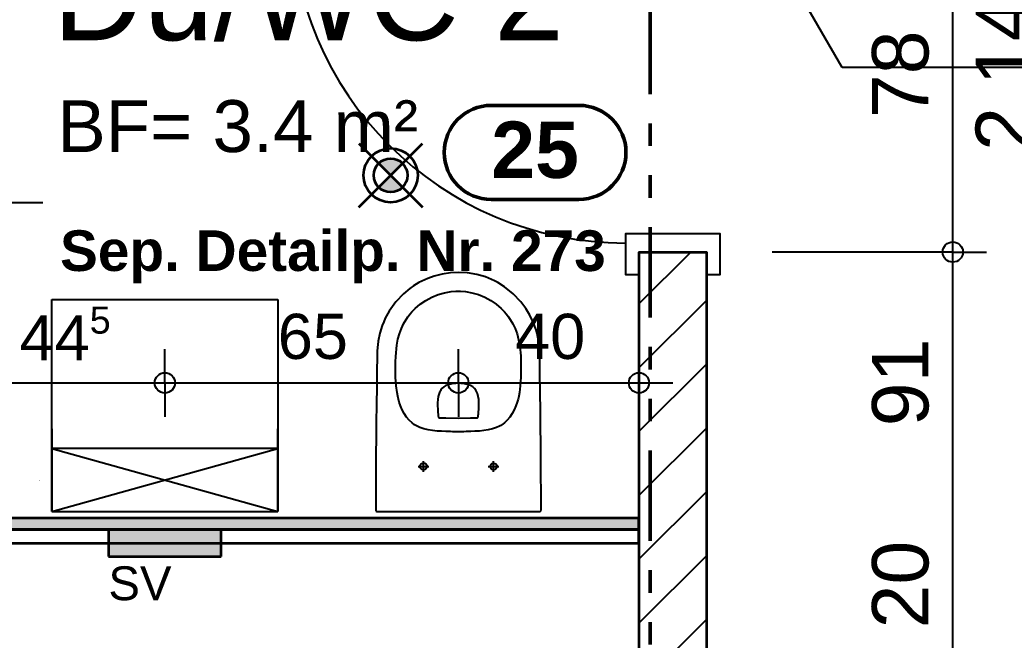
# Model space of a CAD drawing. Header units: centimetres. Extents: x 0.3 to 84.3, y 0.3 to 59.7.
# Drawn here: x 49.078 to 53.482, y 24.714 to 27.463 of the extents above; entities that cross this region are included whole.
import ezdxf

# ---------------------------------------------------------------- set-up
doc = ezdxf.new("R2010")
doc.units = ezdxf.units.CM
for name, pattern in [('AUSGEZOGEN', [0]), ('LINIE_23', [0.79, 0.4, -0.13, 0, -0.13, 0, -0.13]), ('PHANTOM', [63.5, 31.75, -6.35, 6.35, -6.35, 6.35, -6.35]), ('RAND', [44.45, 12.7, -6.35, 12.7, -6.35, 0, -6.35]), ('VERDECKT', [9.525, 6.35, -3.175])]:
    doc.linetypes.add(name, pattern=pattern)
for name, color, linetype, lineweight in [('Bauachsen grob', 7, 'RAND', 25), ('Leichtbauwaende', 7, 'AUSGEZOGEN', 35), ('Raumbezeichnung', 7, 'AUSGEZOGEN', 35), ('Text Werkplan Ausfuehrung', 7, 'AUSGEZOGEN', 50), ('Tuerzarge', 7, 'AUSGEZOGEN', 25), ('Wand Mauerwerk tragend', 7, 'AUSGEZOGEN', 35), ('Werkplan- Ausfuehrungsmasse', 7, 'AUSGEZOGEN', 25)]:
    doc.layers.add(name, color=color, linetype=linetype, lineweight=lineweight)
for name, color, linetype, lineweight, true_color in [('Elektro Apparate', 7, 'AUSGEZOGEN', 35, 0x656565), ('Fachplaner Sanitaer', 7, 'AUSGEZOGEN', 35, 0x656565), ('Sanitaer Apparate', 7, 'AUSGEZOGEN', 35, 0x656565), ('Sanitaer Text', 7, 'AUSGEZOGEN', 35, 0x656565), ('Sanitaer Vermassung', 7, 'AUSGEZOGEN', 35, 0x656565)]:
    doc.layers.add(name, color=color, linetype=linetype, lineweight=lineweight, true_color=true_color)
doc.styles.add('ARIAL', font='ARIAL.TTF')

msp = doc.modelspace()

# ---------------------------------------------------------------- hatches: boundary and pattern name
at = {"layer": 'Elektro Apparate', "linetype": 'AUSGEZOGEN', "lineweight": 35}
h = msp.add_hatch(color=40, dxfattribs=at)
h.paths.add_polyline_path([(50.773, 26.721), (50.72, 26.774), (50.667, 26.721), (50.6732, 26.7154), (50.7033, 26.7009), (50.7367, 26.7009), (50.7668, 26.7154)])
h.paths.add_polyline_path([(50.667, 26.827), (50.72, 26.774), (50.773, 26.827), (50.7668, 26.8326), (50.7367, 26.8471), (50.7033, 26.8471), (50.6732, 26.8326)])
at = {"layer": 'Fachplaner Sanitaer', "linetype": 'AUSGEZOGEN', "lineweight": 35, "true_color": 0xedf5de}
msp.add_hatch(color=7, dxfattribs=at).paths.add_polyline_path([(49.47, 25.204), (49.47, 25.084), (49.97, 25.084), (49.97, 25.204)])
at = {"layer": 'Leichtbauwaende', "linetype": 'AUSGEZOGEN', "lineweight": 25, "true_color": 0xababab}
msp.add_hatch(color=253, dxfattribs=at).paths.add_polyline_path([(47.41, 25.204), (51.82, 25.204), (51.82, 25.254), (47.41, 25.254)])

# ---------------------------------------------------------------- linework, layer by layer
at = {"layer": 'Bauachsen grob', "color": 32, "linetype": 'LINIE_23', "lineweight": 50, "true_color": 0xc36e14}
msp.add_line((51.87, 1.394), (51.87, 57.974), dxfattribs=at)
at = {"layer": 'Elektro Apparate', "color": 40, "linetype": 'AUSGEZOGEN', "lineweight": 35}
for p, q in [((50.5786, 26.9154), (50.8614, 26.6326)), ((50.5786, 26.6326), (50.8614, 26.9154))]:
    msp.add_line(p, q, dxfattribs=at)
for radius in [0.12, 0.075]:
    msp.add_circle((50.72, 26.774), radius, dxfattribs=at)
at = {"layer": 'Fachplaner Sanitaer', "color": 55, "linetype": 'VERDECKT', "lineweight": 35, "true_color": 0x91b44b}
for p, q in [((49.47, 25.204), (49.47, 25.084)), ((49.97, 25.204), (49.47, 25.204)), ((49.97, 25.084), (49.97, 25.204)), ((49.47, 25.084), (49.97, 25.084))]:
    msp.add_line(p, q, dxfattribs=at)
at = {"layer": 'Leichtbauwaende', "color": 7, "linetype": 'AUSGEZOGEN', "lineweight": 35}
for p, q in [((51.82, 25.254), (47.41, 25.254)), ((51.82, 25.204), (51.82, 25.254)), ((51.82, 25.204), (47.41, 25.204)), ((47.41, 25.204), (51.82, 25.204)), ((51.82, 25.144), (51.82, 25.204)), ((47.41, 25.144), (51.82, 25.144))]:
    msp.add_line(p, q, dxfattribs=at)
at = {"layer": 'Sanitaer Apparate', "color": 7, "linetype": 'AUSGEZOGEN', "lineweight": 25}
for p, q in [((50.9481, 26.3363), (50.9131, 26.3275)), ((50.9855, 26.3418), (50.9481, 26.3363)), ((51.0201, 26.344), (50.9855, 26.3418)), ((51.0604, 26.3412), (51.0201, 26.344)), ((51.1017, 26.3342), (51.0604, 26.3412)), ((50.8451, 26.2984), (50.821, 26.2837)), ((50.8842, 26.3172), (50.8451, 26.2984)), ((50.9131, 26.3275), (50.8842, 26.3172)), ((51.1395, 26.3235), (51.1017, 26.3342)), ((51.1666, 26.3128), (51.1395, 26.3235)), ((51.1795, 26.3069), (51.1666, 26.3128)), ((51.1942, 26.2991), (51.1795, 26.3069)), ((51.225, 26.2798), (51.1942, 26.2991)), ((50.777, 26.2489), (50.7431, 26.2128)), ((50.8051, 26.2724), (50.777, 26.2489)), ((50.821, 26.2837), (50.8051, 26.2724)), ((50.9303, 26.2453), (50.9593, 26.2536)), ((50.9593, 26.2536), (50.9879, 26.2585)), ((50.9879, 26.2585), (51.0094, 26.2603)), ((51.0094, 26.2603), (51.0195, 26.2605)), ((51.0195, 26.2605), (51.0297, 26.2603)), ((51.0297, 26.2603), (51.0512, 26.2585)), ((51.0512, 26.2585), (51.0798, 26.2536)), ((51.0798, 26.2536), (51.1088, 26.2453)), ((51.2634, 26.2488), (51.225, 26.2798)), ((51.2973, 26.213), (51.2634, 26.2488)), ((50.7431, 26.2128), (50.7141, 26.1726)), ((50.829, 26.1838), (50.8511, 26.2026)), ((50.8511, 26.2026), (50.876, 26.2197)), ((50.876, 26.2197), (50.9025, 26.2339)), ((50.9025, 26.2339), (50.9303, 26.2453)), ((51.1088, 26.2453), (51.1366, 26.234)), ((51.1366, 26.234), (51.1632, 26.2197)), ((51.1632, 26.2197), (51.188, 26.2026)), ((51.188, 26.2026), (51.2101, 26.1838)), ((51.319, 26.1839), (51.2973, 26.213)), ((50.7141, 26.1726), (50.6964, 26.1405)), ((50.7966, 26.1468), (50.8067, 26.16)), ((50.8067, 26.16), (50.814, 26.1684)), ((50.814, 26.1684), (50.829, 26.1838)), ((51.2101, 26.1838), (51.2251, 26.1684)), ((51.2251, 26.1684), (51.2324, 26.16)), ((51.2324, 26.16), (51.2425, 26.1468)), ((51.3282, 26.1694), (51.319, 26.1839)), ((51.3367, 26.1541), (51.3282, 26.1694)), ((50.6892, 26.1247), (50.6828, 26.108)), ((50.6964, 26.1405), (50.6892, 26.1247)), ((50.7675, 26.0945), (50.7775, 26.1159)), ((50.7775, 26.1159), (50.7966, 26.1468)), ((51.2425, 26.1468), (51.2616, 26.116)), ((51.2616, 26.116), (51.2717, 26.0945)), ((51.3519, 26.1225), (51.3367, 26.1541)), ((51.364, 26.0895), (51.3519, 26.1225)), ((50.6721, 26.0739), (50.6649, 26.0388)), ((50.6828, 26.108), (50.6721, 26.0739)), ((50.7522, 26.0473), (50.759, 26.0716)), ((50.759, 26.0716), (50.7675, 26.0945)), ((51.2717, 26.0945), (51.2802, 26.0716)), ((51.2802, 26.0716), (51.2915, 26.0247)), ((51.3688, 26.0725), (51.364, 26.0895)), ((51.3723, 26.0571), (51.3688, 26.0725)), ((50.6649, 26.0388), (50.6627, 26.0221)), ((50.7474, 26.0215), (50.7522, 26.0473)), ((51.376, 26.0348), (51.3723, 26.0571)), ((51.3778, 26.0201), (51.376, 26.0348)), ((50.6607, 25.9934), (50.6602, 25.9749)), ((50.6618, 26.0118), (50.6607, 25.9934)), ((50.6627, 26.0221), (50.6618, 26.0118)), ((50.7428, 25.9713), (50.7474, 26.0215)), ((51.2915, 26.0247), (51.2955, 25.9887)), ((51.2955, 25.9887), (51.2962, 25.9726)), ((51.3787, 26.0097), (51.3778, 26.0201)), ((51.3797, 25.991), (51.3787, 26.0097)), ((51.3801, 25.9724), (51.3797, 25.991)), ((50.6598, 25.9494), (50.6594, 25.9262)), ((50.6601, 25.9645), (50.6598, 25.9494)), ((50.6602, 25.9749), (50.6601, 25.9645)), ((50.7419, 25.9175), (50.7423, 25.9478)), ((50.7423, 25.9478), (50.7428, 25.9713)), ((51.2962, 25.9726), (51.2964, 25.9637)), ((51.2964, 25.9637), (51.2968, 25.9464)), ((51.2968, 25.9464), (51.2972, 25.9175)), ((51.3804, 25.9548), (51.3801, 25.9724)), ((51.3813, 25.8975), (51.3804, 25.9548)), ((50.6591, 25.903), (50.6582, 25.8446)), ((50.6594, 25.9262), (50.6591, 25.903)), ((50.7422, 25.8789), (50.7419, 25.9175)), ((51.2972, 25.9175), (51.2969, 25.8789)), ((51.3826, 25.8038), (51.3813, 25.8975)), ((50.7447, 25.8405), (50.7422, 25.8789)), ((50.9972, 25.8509), (50.986, 25.8491)), ((51.0087, 25.8519), (50.9972, 25.8509)), ((51.0195, 25.8522), (51.0087, 25.8519)), ((51.0304, 25.8519), (51.0195, 25.8522)), ((51.0419, 25.8509), (51.0304, 25.8519)), ((51.0531, 25.8491), (51.0419, 25.8509)), ((51.2969, 25.8789), (51.2944, 25.8405)), ((50.6582, 25.8446), (50.657, 25.7512)), ((50.7484, 25.812), (50.7447, 25.8405)), ((50.7516, 25.7949), (50.7484, 25.812)), ((50.9345, 25.8068), (50.9309, 25.7941)), ((50.9382, 25.8156), (50.9345, 25.8068)), ((50.9403, 25.8196), (50.9382, 25.8156)), ((50.9425, 25.8229), (50.9403, 25.8196)), ((50.9475, 25.8292), (50.9425, 25.8229)), ((50.9555, 25.8362), (50.9475, 25.8292)), ((50.9649, 25.8419), (50.9555, 25.8362)), ((50.9751, 25.8461), (50.9649, 25.8419)), ((50.986, 25.8491), (50.9751, 25.8461)), ((51.064, 25.8461), (51.0531, 25.8491)), ((51.0742, 25.8419), (51.064, 25.8461)), ((51.0836, 25.8362), (51.0742, 25.8419)), ((51.0915, 25.8292), (51.0836, 25.8362)), ((51.0969, 25.8224), (51.0915, 25.8292)), ((51.1006, 25.8161), (51.0969, 25.8224)), ((51.1046, 25.8068), (51.1006, 25.8161)), ((51.1082, 25.7942), (51.1046, 25.8068)), ((51.2907, 25.812), (51.2875, 25.7949)), ((51.2944, 25.8405), (51.2907, 25.812)), ((50.7533, 25.7876), (50.7516, 25.7949)), ((50.7548, 25.7814), (50.7533, 25.7876)), ((50.7585, 25.7687), (50.7548, 25.7814)), ((50.7643, 25.7518), (50.7585, 25.7687)), ((50.9288, 25.7803), (50.9279, 25.7661)), ((50.9279, 25.7661), (50.9281, 25.7517)), ((50.9309, 25.7941), (50.9288, 25.7803)), ((51.1103, 25.7803), (51.1082, 25.7942)), ((51.1112, 25.7661), (51.1103, 25.7803)), ((51.111, 25.7517), (51.1112, 25.7661)), ((51.2806, 25.7687), (51.2748, 25.7518)), ((51.2843, 25.7814), (51.2806, 25.7687)), ((51.2858, 25.7876), (51.2843, 25.7814)), ((51.2875, 25.7949), (51.2858, 25.7876)), ((51.3835, 25.7383), (51.3826, 25.8038)), ((50.657, 25.7512), (50.6562, 25.6859)), ((50.7716, 25.7346), (50.7643, 25.7518)), ((50.7803, 25.7181), (50.7716, 25.7346)), ((50.7905, 25.7027), (50.7803, 25.7181)), ((50.9281, 25.7517), (50.9288, 25.7375)), ((50.9288, 25.7375), (50.9298, 25.7241)), ((50.9298, 25.7241), (50.9305, 25.7147)), ((51.1086, 25.7147), (51.1093, 25.7241)), ((51.1093, 25.7241), (51.1103, 25.7375)), ((51.1103, 25.7375), (51.111, 25.7517)), ((51.2588, 25.7181), (51.2486, 25.7027)), ((51.2675, 25.7346), (51.2588, 25.7181)), ((51.2748, 25.7518), (51.2675, 25.7346)), ((51.3842, 25.6729), (51.3835, 25.7383)), ((50.6562, 25.6859), (50.6555, 25.6206)), ((50.8024, 25.6886), (50.7905, 25.7027)), ((50.8154, 25.6766), (50.8024, 25.6886)), ((50.8262, 25.6688), (50.8154, 25.6766)), ((50.9305, 25.7147), (50.9308, 25.7104)), ((50.9308, 25.7104), (50.931, 25.7073)), ((50.931, 25.7073), (50.9312, 25.7046)), ((50.9312, 25.7046), (50.9315, 25.7031)), ((50.9312, 25.7043), (50.9319, 25.7019)), ((50.9315, 25.7031), (50.9319, 25.702)), ((50.9319, 25.702), (50.9323, 25.7012)), ((50.9323, 25.7012), (50.9331, 25.7003)), ((50.9331, 25.7003), (50.9338, 25.6997)), ((50.9338, 25.6997), (50.9347, 25.6993)), ((50.9347, 25.6993), (50.9361, 25.6988)), ((50.9361, 25.6988), (50.937, 25.6987)), ((50.937, 25.6987), (50.9371, 25.6987)), ((50.9371, 25.6987), (50.9406, 25.6987)), ((50.9406, 25.6987), (50.9646, 25.6986)), ((50.9646, 25.6986), (51.0195, 25.6984)), ((51.0195, 25.6984), (51.0745, 25.6986)), ((51.0745, 25.6986), (51.0987, 25.6987)), ((51.0987, 25.6987), (51.103, 25.6988)), ((51.103, 25.6988), (51.1044, 25.6993)), ((51.1044, 25.6993), (51.1053, 25.6997)), ((51.1053, 25.6997), (51.106, 25.7003)), ((51.106, 25.7003), (51.1068, 25.7012)), ((51.1068, 25.7012), (51.1072, 25.702)), ((51.1072, 25.7019), (51.1079, 25.7043)), ((51.1072, 25.702), (51.1076, 25.7031)), ((51.1076, 25.7031), (51.1079, 25.7046)), ((51.1079, 25.7043), (51.1078, 25.7045)), ((51.1079, 25.7046), (51.1081, 25.7073)), ((51.1081, 25.7073), (51.1083, 25.7104)), ((51.1083, 25.7104), (51.1086, 25.7147)), ((51.2237, 25.6766), (51.2129, 25.6688)), ((51.2367, 25.6886), (51.2237, 25.6766)), ((51.2486, 25.7027), (51.2367, 25.6886)), ((50.8316, 25.6655), (50.8262, 25.6688)), ((50.8373, 25.6624), (50.8316, 25.6655)), ((50.8497, 25.6567), (50.8373, 25.6624)), ((50.8673, 25.6507), (50.8497, 25.6567)), ((50.8864, 25.6461), (50.8673, 25.6507)), ((50.906, 25.6429), (50.8864, 25.6461)), ((50.9258, 25.6408), (50.906, 25.6429)), ((50.9456, 25.6395), (50.9258, 25.6408)), ((50.9644, 25.6387), (50.9456, 25.6395)), ((50.9781, 25.6382), (50.9644, 25.6387)), ((50.985, 25.638), (50.9781, 25.6382)), ((50.9946, 25.6377), (50.985, 25.638)), ((51.0093, 25.6374), (50.9946, 25.6377)), ((51.0195, 25.6374), (51.0093, 25.6374)), ((51.0298, 25.6374), (51.0195, 25.6374)), ((51.0445, 25.6377), (51.0298, 25.6374)), ((51.0541, 25.638), (51.0445, 25.6377)), ((51.061, 25.6382), (51.0541, 25.638)), ((51.0747, 25.6387), (51.061, 25.6382)), ((51.0934, 25.6395), (51.0747, 25.6387)), ((51.1133, 25.6408), (51.0934, 25.6395)), ((51.1331, 25.6429), (51.1133, 25.6408)), ((51.1527, 25.6461), (51.1331, 25.6429)), ((51.1718, 25.6507), (51.1527, 25.6461)), ((51.1894, 25.6567), (51.1718, 25.6507)), ((51.2018, 25.6624), (51.1894, 25.6567)), ((51.2075, 25.6655), (51.2018, 25.6624)), ((51.2129, 25.6688), (51.2075, 25.6655)), ((51.3851, 25.5702), (51.3842, 25.6729)), ((50.6555, 25.6206), (50.6548, 25.5274)), ((51.3858, 25.4581), (51.3851, 25.5702)), ((50.6548, 25.5274), (50.6545, 25.4643)), ((50.8585, 25.4972), (50.8625, 25.4986)), ((50.8625, 25.4986), (50.8649, 25.4989)), ((50.8649, 25.4989), (50.8672, 25.4988)), ((50.8653, 25.4599), (50.8653, 25.5079)), ((50.8672, 25.4988), (50.871, 25.4977)), ((51.1688, 25.497), (51.1728, 25.4984)), ((51.1728, 25.4984), (51.1752, 25.4987)), ((51.1752, 25.4987), (51.1774, 25.4985)), ((51.1755, 25.4599), (51.1755, 25.5079)), ((51.1774, 25.4985), (51.1813, 25.4975)), ((50.6545, 25.4643), (50.6543, 25.4119)), ((50.8413, 25.4839), (50.8893, 25.4839)), ((50.8503, 25.4839), (50.8514, 25.4893)), ((50.8515, 25.4782), (50.8503, 25.4839)), ((50.8514, 25.4893), (50.8544, 25.494)), ((50.8548, 25.4734), (50.8515, 25.4782)), ((50.8544, 25.494), (50.8585, 25.4972)), ((50.8593, 25.4702), (50.8548, 25.4734)), ((50.8633, 25.4691), (50.8593, 25.4702)), ((50.8657, 25.4689), (50.8633, 25.4691)), ((50.8681, 25.4692), (50.8657, 25.4689)), ((50.8721, 25.4706), (50.8681, 25.4692)), ((50.871, 25.4977), (50.8754, 25.4949)), ((50.8763, 25.4738), (50.8721, 25.4706)), ((50.8754, 25.4949), (50.8786, 25.4907)), ((50.8791, 25.4782), (50.8763, 25.4738)), ((50.8786, 25.4907), (50.88, 25.4867)), ((50.8802, 25.482), (50.8791, 25.4782)), ((50.88, 25.4867), (50.8803, 25.4843)), ((50.8803, 25.4843), (50.8802, 25.482)), ((51.1515, 25.4839), (51.1995, 25.4839)), ((51.1605, 25.4837), (51.1617, 25.4891)), ((51.1618, 25.478), (51.1605, 25.4837)), ((51.1617, 25.4891), (51.1646, 25.4938)), ((51.165, 25.4731), (51.1618, 25.478)), ((51.1646, 25.4938), (51.1688, 25.497)), ((51.1695, 25.47), (51.165, 25.4731)), ((51.1736, 25.4688), (51.1695, 25.47)), ((51.1759, 25.4687), (51.1736, 25.4688)), ((51.1783, 25.469), (51.1759, 25.4687)), ((51.1823, 25.4704), (51.1783, 25.469)), ((51.1813, 25.4975), (51.1857, 25.4947)), ((51.1865, 25.4736), (51.1823, 25.4704)), ((51.1857, 25.4947), (51.1888, 25.4905)), ((51.1893, 25.4779), (51.1865, 25.4736)), ((51.1888, 25.4905), (51.1902, 25.4865)), ((51.1904, 25.4818), (51.1893, 25.4779)), ((51.1902, 25.4865), (51.1905, 25.4841)), ((51.1905, 25.4841), (51.1904, 25.4818)), ((51.3861, 25.3554), (51.3858, 25.4581)), ((49.1654, 25.4219), (49.1654, 25.4219)), ((49.1654, 25.4219), (49.1654, 25.4219)), ((49.1655, 25.4219), (49.1655, 25.4219)), ((49.1655, 25.4219), (49.1655, 25.4219)), ((49.1655, 25.4219), (49.1655, 25.4219)), ((49.1655, 25.4219), (49.1655, 25.4219)), ((49.1655, 25.4219), (49.1655, 25.4219)), ((49.1655, 25.4219), (49.1655, 25.4219)), ((49.1655, 25.4219), (49.1655, 25.4219)), ((49.1655, 25.4219), (49.1655, 25.4219)), ((49.1655, 25.4219), (49.1655, 25.4219)), ((49.1655, 25.4219), (49.1655, 25.4219)), ((49.1655, 25.4219), (49.1655, 25.4219)), ((49.1655, 25.4219), (49.1655, 25.4219)), ((49.1655, 25.4219), (49.1655, 25.4219)), ((49.1655, 25.4219), (49.1655, 25.4219)), ((49.1655, 25.4219), (49.1655, 25.4219)), ((49.1655, 25.4219), (49.1655, 25.4219)), ((49.1656, 25.4219), (49.1656, 25.4219)), ((49.1656, 25.4219), (49.1656, 25.4219)), ((49.1656, 25.4219), (49.1656, 25.4219)), ((49.1656, 25.4219), (49.1656, 25.4219)), ((49.1656, 25.4219), (49.1656, 25.4219)), ((49.1656, 25.4219), (49.1656, 25.4219)), ((49.1656, 25.4219), (49.1656, 25.4219)), ((49.1656, 25.4219), (49.1656, 25.4219)), ((49.1656, 25.4219), (49.1656, 25.4219)), ((49.1656, 25.4219), (49.1656, 25.4219)), ((49.1656, 25.4219), (49.1656, 25.4219)), ((49.1656, 25.4219), (49.1656, 25.4219)), ((49.1656, 25.4219), (49.1656, 25.4219)), ((49.1656, 25.4219), (49.1656, 25.4219)), ((49.1656, 25.4219), (49.1656, 25.4219)), ((49.1656, 25.4219), (49.1656, 25.4219)), ((49.1656, 25.4219), (49.1656, 25.4219)), ((49.1657, 25.4219), (49.1657, 25.4219)), ((49.1657, 25.4219), (49.1657, 25.4219)), ((49.1657, 25.4219), (49.1657, 25.4219)), ((49.1657, 25.4219), (49.1657, 25.4219)), ((49.1657, 25.4219), (49.1657, 25.4219)), ((49.1657, 25.4219), (49.1657, 25.4219)), ((49.1657, 25.4219), (49.1657, 25.4219)), ((49.1657, 25.4219), (49.1657, 25.4219)), ((49.1657, 25.4219), (49.1657, 25.4219)), ((49.1657, 25.4219), (49.1657, 25.4219)), ((49.1657, 25.4219), (49.1657, 25.4219)), ((49.1657, 25.4219), (49.1657, 25.4219)), ((49.1657, 25.4219), (49.1657, 25.4219)), ((49.1657, 25.4219), (49.1657, 25.4219)), ((49.1657, 25.4219), (49.1657, 25.4219)), ((49.1657, 25.4219), (49.1657, 25.4219)), ((49.1657, 25.4219), (49.1657, 25.4219)), ((49.1658, 25.4219), (49.1658, 25.4219)), ((49.1658, 25.4219), (49.1658, 25.4219)), ((49.1658, 25.4219), (49.1658, 25.4219)), ((49.1658, 25.4219), (49.1658, 25.4219)), ((49.1658, 25.4219), (49.1658, 25.4219)), ((49.1658, 25.4219), (49.1658, 25.4219)), ((49.1658, 25.4219), (49.1658, 25.4219)), ((49.1658, 25.4219), (49.1658, 25.4219)), ((49.1658, 25.4219), (49.1658, 25.4219)), ((49.1658, 25.4219), (49.1658, 25.4219)), ((49.1658, 25.4219), (49.1658, 25.4219)), ((49.1658, 25.4219), (49.1658, 25.4219)), ((49.1658, 25.4219), (49.1658, 25.4219)), ((49.1658, 25.4219), (49.1658, 25.4219)), ((49.1658, 25.4219), (49.1658, 25.4219)), ((49.1658, 25.4219), (49.1658, 25.4219)), ((49.1658, 25.4219), (49.1658, 25.4219)), ((49.1659, 25.4219), (49.1659, 25.4219)), ((49.1659, 25.4219), (49.1659, 25.4219)), ((49.1659, 25.4219), (49.1659, 25.4219)), ((49.1659, 25.4219), (49.1659, 25.4219)), ((49.1659, 25.4219), (49.1659, 25.4219)), ((49.1659, 25.4218), (49.1659, 25.4218)), ((49.1659, 25.4218), (49.1659, 25.4218)), ((49.1659, 25.4218), (49.1659, 25.4218)), ((49.1659, 25.4218), (49.1659, 25.4218)), ((49.1659, 25.4218), (49.1659, 25.4218)), ((49.1659, 25.4218), (49.1659, 25.4218)), ((49.1659, 25.4218), (49.1659, 25.4218)), ((49.1659, 25.4218), (49.1659, 25.4218)), ((49.1659, 25.4218), (49.1659, 25.4218)), ((49.1659, 25.4218), (49.1659, 25.4218)), ((49.1659, 25.4218), (49.1659, 25.4218)), ((49.1659, 25.4218), (49.1659, 25.4218)), ((49.1659, 25.4218), (49.1659, 25.4218)), ((49.166, 25.4218), (49.166, 25.4218)), ((49.166, 25.4218), (49.166, 25.4218)), ((49.166, 25.4218), (49.166, 25.4218)), ((49.166, 25.4218), (49.166, 25.4218)), ((49.166, 25.4218), (49.166, 25.4218)), ((49.166, 25.4218), (49.166, 25.4218)), ((49.166, 25.4218), (49.166, 25.4218)), ((49.166, 25.4218), (49.166, 25.4218)), ((49.166, 25.4218), (49.166, 25.4218)), ((49.166, 25.4218), (49.166, 25.4218)), ((49.166, 25.4218), (49.166, 25.4218)), ((49.166, 25.4218), (49.166, 25.4218)), ((49.166, 25.4218), (49.166, 25.4218)), ((49.166, 25.4218), (49.166, 25.4218)), ((49.166, 25.4218), (49.166, 25.4218)), ((49.166, 25.4218), (49.166, 25.4218)), ((49.166, 25.4218), (49.166, 25.4218)), ((49.166, 25.4218), (49.166, 25.4218)), ((49.1661, 25.4218), (49.1661, 25.4218)), ((49.1661, 25.4218), (49.1661, 25.4218)), ((49.1661, 25.4218), (49.1661, 25.4218)), ((49.1661, 25.4218), (49.1661, 25.4218)), ((49.1661, 25.4218), (49.1661, 25.4218)), ((49.1661, 25.4218), (49.1661, 25.4218)), ((49.1661, 25.4218), (49.1661, 25.4218)), ((49.1661, 25.4218), (49.1661, 25.4218)), ((49.1661, 25.4218), (49.1661, 25.4218)), ((49.1661, 25.4218), (49.1661, 25.4218)), ((49.1661, 25.4218), (49.1661, 25.4218)), ((49.1661, 25.4218), (49.1661, 25.4218)), ((49.1661, 25.4218), (49.1661, 25.4218)), ((49.1661, 25.4217), (49.1661, 25.4217)), ((49.1661, 25.4217), (49.1661, 25.4217)), ((49.1661, 25.4217), (49.1661, 25.4217)), ((49.1661, 25.4217), (49.1661, 25.4217)), ((49.1661, 25.4217), (49.1661, 25.4217)), ((49.1661, 25.4217), (49.1661, 25.4217)), ((49.1662, 25.4217), (49.1662, 25.4217)), ((49.1662, 25.4217), (49.1662, 25.4217)), ((49.1662, 25.4217), (49.1662, 25.4217)), ((49.1662, 25.4217), (49.1662, 25.4217)), ((49.1662, 25.4217), (49.1662, 25.4217)), ((49.1662, 25.4217), (49.1662, 25.4217)), ((49.1662, 25.4217), (49.1662, 25.4217)), ((49.1662, 25.4217), (49.1662, 25.4217)), ((49.1662, 25.4217), (49.1662, 25.4217)), ((49.1662, 25.4217), (49.1662, 25.4217)), ((49.1662, 25.4217), (49.1662, 25.4217)), ((49.1662, 25.4217), (49.1662, 25.4217)), ((49.1662, 25.4217), (49.1662, 25.4217)), ((49.1662, 25.4217), (49.1662, 25.4217)), ((49.1662, 25.4217), (49.1662, 25.4217)), ((49.1662, 25.4217), (49.1662, 25.4217)), ((49.1662, 25.4217), (49.1662, 25.4217)), ((49.1662, 25.4217), (49.1662, 25.4217)), ((49.1662, 25.4217), (49.1662, 25.4217)), ((49.1662, 25.4217), (49.1662, 25.4217)), ((49.1663, 25.4217), (49.1663, 25.4217)), ((49.1663, 25.4217), (49.1663, 25.4217)), ((49.1663, 25.4217), (49.1663, 25.4217)), ((49.1663, 25.4217), (49.1663, 25.4217)), ((49.1663, 25.4217), (49.1663, 25.4217)), ((49.1663, 25.4217), (49.1663, 25.4217)), ((49.1663, 25.4217), (49.1663, 25.4217)), ((49.1663, 25.4216), (49.1663, 25.4216)), ((49.1663, 25.4216), (49.1663, 25.4216)), ((49.1663, 25.4216), (49.1663, 25.4216)), ((49.1663, 25.4216), (49.1663, 25.4216)), ((49.1663, 25.4216), (49.1663, 25.4216)), ((49.1663, 25.4216), (49.1663, 25.4216)), ((49.1663, 25.4216), (49.1663, 25.4216)), ((49.1663, 25.4216), (49.1663, 25.4216)), ((49.1663, 25.4216), (49.1663, 25.4216)), ((49.1663, 25.4216), (49.1663, 25.4216)), ((49.1663, 25.4216), (49.1663, 25.4216)), ((49.1663, 25.4216), (49.1663, 25.4216)), ((49.1663, 25.4216), (49.1663, 25.4216)), ((49.1663, 25.4216), (49.1663, 25.4216)), ((49.1664, 25.4216), (49.1664, 25.4216)), ((49.1664, 25.4216), (49.1664, 25.4216)), ((49.1664, 25.4216), (49.1664, 25.4216)), ((49.1664, 25.4216), (49.1664, 25.4216)), ((49.1664, 25.4216), (49.1664, 25.4216)), ((49.1664, 25.4216), (49.1664, 25.4216)), ((49.1664, 25.4216), (49.1664, 25.4216)), ((49.1664, 25.4216), (49.1664, 25.4216)), ((49.1664, 25.4216), (49.1664, 25.4216)), ((49.1664, 25.4216), (49.1664, 25.4216)), ((49.1664, 25.4216), (49.1664, 25.4216)), ((49.1664, 25.4216), (49.1664, 25.4216)), ((49.1664, 25.4216), (49.1664, 25.4216)), ((49.1664, 25.4215), (49.1664, 25.4215)), ((49.1664, 25.4215), (49.1664, 25.4215)), ((49.1664, 25.4215), (49.1664, 25.4215)), ((49.1664, 25.4215), (49.1664, 25.4215)), ((49.1664, 25.4215), (49.1664, 25.4215)), ((49.1664, 25.4215), (49.1664, 25.4215)), ((49.1664, 25.4215), (49.1664, 25.4215)), ((49.1664, 25.4215), (49.1664, 25.4215)), ((49.1664, 25.4215), (49.1664, 25.4215)), ((49.1665, 25.4215), (49.1665, 25.4215)), ((49.1665, 25.4215), (49.1665, 25.4215)), ((49.1665, 25.4215), (49.1665, 25.4215)), ((49.1665, 25.4215), (49.1665, 25.4215)), ((49.1665, 25.4215), (49.1665, 25.4215)), ((49.1665, 25.4215), (49.1665, 25.4215)), ((49.1665, 25.4215), (49.1665, 25.4215)), ((49.1665, 25.4215), (49.1665, 25.4215)), ((49.1665, 25.4215), (49.1665, 25.4215)), ((49.1665, 25.4215), (49.1665, 25.4215)), ((49.1665, 25.4215), (49.1665, 25.4215)), ((49.1665, 25.4215), (49.1665, 25.4215)), ((49.1665, 25.4215), (49.1665, 25.4215)), ((49.1665, 25.4215), (49.1665, 25.4215)), ((49.1665, 25.4215), (49.1665, 25.4215)), ((49.1665, 25.4215), (49.1665, 25.4215)), ((49.1665, 25.4214), (49.1665, 25.4214)), ((49.1665, 25.4214), (49.1665, 25.4214)), ((49.1665, 25.4214), (49.1665, 25.4214)), ((49.1665, 25.4214), (49.1665, 25.4214)), ((49.1665, 25.4214), (49.1665, 25.4214)), ((49.1665, 25.4214), (49.1665, 25.4214)), ((49.1665, 25.4214), (49.1665, 25.4214)), ((49.1665, 25.4214), (49.1665, 25.4214)), ((49.1666, 25.4214), (49.1666, 25.4214)), ((49.1666, 25.4214), (49.1666, 25.4214)), ((49.1666, 25.4214), (49.1666, 25.4214)), ((49.1666, 25.4214), (49.1666, 25.4214)), ((49.1666, 25.4214), (49.1666, 25.4214)), ((49.1666, 25.4214), (49.1666, 25.4214)), ((49.1666, 25.4214), (49.1666, 25.4214)), ((49.1666, 25.4214), (49.1666, 25.4214)), ((49.1666, 25.4214), (49.1666, 25.4214)), ((49.1666, 25.4214), (49.1666, 25.4214)), ((49.1666, 25.4214), (49.1666, 25.4214)), ((49.1666, 25.4214), (49.1666, 25.4214)), ((49.1666, 25.4214), (49.1666, 25.4214)), ((49.1666, 25.4214), (49.1666, 25.4214)), ((49.1666, 25.4213), (49.1666, 25.4213)), ((49.1666, 25.4213), (49.1666, 25.4213)), ((49.1666, 25.4213), (49.1666, 25.4213)), ((49.1666, 25.4213), (49.1666, 25.4213)), ((49.1666, 25.4213), (49.1666, 25.4213)), ((49.1666, 25.4213), (49.1666, 25.4213)), ((49.1666, 25.4213), (49.1666, 25.4213)), ((49.1666, 25.4213), (49.1666, 25.4213)), ((49.1666, 25.4213), (49.1666, 25.4213)), ((49.1666, 25.4213), (49.1666, 25.4213)), ((49.1666, 25.4213), (49.1666, 25.4213)), ((49.1666, 25.4213), (49.1666, 25.4213)), ((49.1666, 25.4213), (49.1666, 25.4213)), ((49.1667, 25.4213), (49.1667, 25.4213)), ((49.1667, 25.4213), (49.1667, 25.4213)), ((49.1667, 25.4213), (49.1667, 25.4213)), ((49.1667, 25.4213), (49.1667, 25.4213)), ((49.1667, 25.4213), (49.1667, 25.4213)), ((49.1667, 25.4213), (49.1667, 25.4213)), ((49.1667, 25.4213), (49.1667, 25.4213)), ((49.1667, 25.4212), (49.1667, 25.4212)), ((49.1667, 25.4212), (49.1667, 25.4212)), ((49.1667, 25.4212), (49.1667, 25.4212)), ((49.1667, 25.4212), (49.1667, 25.4212)), ((49.1667, 25.4212), (49.1667, 25.4212)), ((49.1667, 25.4212), (49.1667, 25.4212)), ((49.1667, 25.4212), (49.1667, 25.4212)), ((49.1667, 25.4212), (49.1667, 25.4212)), ((49.1667, 25.4212), (49.1667, 25.4212)), ((49.1667, 25.4212), (49.1667, 25.4212)), ((49.1667, 25.4212), (49.1667, 25.4212)), ((49.1667, 25.4212), (49.1667, 25.4212)), ((49.1667, 25.4212), (49.1667, 25.4212)), ((49.1667, 25.4212), (49.1667, 25.4212)), ((49.1667, 25.4212), (49.1667, 25.4212)), ((49.1667, 25.4212), (49.1667, 25.4212)), ((49.1667, 25.4212), (49.1667, 25.4212)), ((49.1667, 25.4212), (49.1667, 25.4212)), ((49.1667, 25.4212), (49.1667, 25.4212)), ((49.1667, 25.4211), (49.1667, 25.4211)), ((49.1667, 25.4211), (49.1667, 25.4211)), ((49.1667, 25.4211), (49.1667, 25.4211)), ((49.1667, 25.4211), (49.1667, 25.4211)), ((49.1667, 25.4211), (49.1667, 25.4211)), ((49.1667, 25.4211), (49.1667, 25.4211)), ((49.1667, 25.4197), (49.1667, 25.4197)), ((49.1667, 25.4197), (49.1667, 25.4197)), ((49.1668, 25.4211), (49.1668, 25.4211)), ((49.1668, 25.4211), (49.1668, 25.4211)), ((49.1668, 25.4211), (49.1668, 25.4211)), ((49.1668, 25.4211), (49.1668, 25.4211)), ((49.1668, 25.4211), (49.1668, 25.4211)), ((49.1668, 25.4211), (49.1668, 25.4211)), ((49.1668, 25.4211), (49.1668, 25.4211)), ((49.1668, 25.4211), (49.1668, 25.4211)), ((49.1668, 25.4211), (49.1668, 25.4211)), ((49.1668, 25.4211), (49.1668, 25.4211)), ((49.1668, 25.4211), (49.1668, 25.4211)), ((49.1668, 25.4211), (49.1668, 25.4211)), ((49.1668, 25.4211), (49.1668, 25.4211)), ((49.1668, 25.421), (49.1668, 25.421)), ((49.1668, 25.421), (49.1668, 25.421)), ((49.1668, 25.421), (49.1668, 25.421)), ((49.1668, 25.421), (49.1668, 25.421)), ((49.1668, 25.421), (49.1668, 25.421)), ((49.1668, 25.421), (49.1668, 25.421)), ((49.1668, 25.421), (49.1668, 25.421)), ((49.1668, 25.421), (49.1668, 25.421)), ((49.1668, 25.421), (49.1668, 25.421)), ((49.1668, 25.421), (49.1668, 25.421)), ((49.1668, 25.421), (49.1668, 25.421)), ((49.1668, 25.421), (49.1668, 25.421)), ((49.1668, 25.421), (49.1668, 25.421)), ((49.1668, 25.421), (49.1668, 25.421)), ((49.1668, 25.421), (49.1668, 25.421)), ((49.1668, 25.421), (49.1668, 25.421)), ((49.1668, 25.421), (49.1668, 25.421)), ((49.1668, 25.421), (49.1668, 25.421)), ((49.1668, 25.4209), (49.1668, 25.4209)), ((49.1668, 25.4209), (49.1668, 25.4209)), ((49.1668, 25.4209), (49.1668, 25.4209)), ((49.1668, 25.4209), (49.1668, 25.4209)), ((49.1668, 25.4209), (49.1668, 25.4209)), ((49.1668, 25.4209), (49.1668, 25.4209)), ((49.1668, 25.4209), (49.1668, 25.4209)), ((49.1668, 25.4209), (49.1668, 25.4209)), ((49.1668, 25.4209), (49.1668, 25.4209)), ((49.1668, 25.4209), (49.1668, 25.4209)), ((49.1668, 25.4209), (49.1668, 25.4209)), ((49.1668, 25.4209), (49.1668, 25.4209)), ((49.1668, 25.42), (49.1668, 25.42)), ((49.1668, 25.42), (49.1668, 25.42)), ((49.1668, 25.42), (49.1668, 25.42)), ((49.1668, 25.42), (49.1668, 25.42)), ((49.1668, 25.42), (49.1668, 25.42)), ((49.1668, 25.42), (49.1668, 25.42)), ((49.1668, 25.42), (49.1668, 25.42)), ((49.1668, 25.4199), (49.1668, 25.4199)), ((49.1668, 25.4199), (49.1668, 25.4199)), ((49.1668, 25.4199), (49.1668, 25.4199)), ((49.1668, 25.4199), (49.1668, 25.4199)), ((49.1668, 25.4199), (49.1668, 25.4199)), ((49.1668, 25.4199), (49.1668, 25.4199)), ((49.1668, 25.4199), (49.1668, 25.4199)), ((49.1668, 25.4199), (49.1668, 25.4199)), ((49.1668, 25.4199), (49.1668, 25.4199)), ((49.1668, 25.4199), (49.1668, 25.4199)), ((49.1668, 25.4199), (49.1668, 25.4199)), ((49.1668, 25.4199), (49.1668, 25.4199)), ((49.1668, 25.4199), (49.1668, 25.4199)), ((49.1668, 25.4199), (49.1668, 25.4199)), ((49.1668, 25.4199), (49.1668, 25.4199)), ((49.1668, 25.4199), (49.1668, 25.4199)), ((49.1668, 25.4199), (49.1668, 25.4199)), ((49.1668, 25.4199), (49.1668, 25.4199)), ((49.1668, 25.4198), (49.1668, 25.4198)), ((49.1668, 25.4198), (49.1668, 25.4198)), ((49.1668, 25.4198), (49.1668, 25.4198)), ((49.1668, 25.4198), (49.1668, 25.4198)), ((49.1668, 25.4198), (49.1668, 25.4198)), ((49.1668, 25.4198), (49.1668, 25.4198)), ((49.1668, 25.4198), (49.1668, 25.4198)), ((49.1668, 25.4198), (49.1668, 25.4198)), ((49.1668, 25.4198), (49.1668, 25.4198)), ((49.1668, 25.4198), (49.1668, 25.4198)), ((49.1668, 25.4198), (49.1668, 25.4198)), ((49.1668, 25.4198), (49.1668, 25.4198)), ((49.1668, 25.4198), (49.1668, 25.4198)), ((49.1668, 25.4198), (49.1668, 25.4198)), ((49.1668, 25.4198), (49.1668, 25.4198)), ((49.1668, 25.4198), (49.1668, 25.4198)), ((49.1668, 25.4198), (49.1668, 25.4198)), ((49.1668, 25.4198), (49.1668, 25.4198)), ((49.1667, 25.4197), (49.1667, 25.4197)), ((49.1669, 25.4209), (49.1669, 25.4209)), ((49.1669, 25.4209), (49.1669, 25.4209)), ((49.1669, 25.4209), (49.1669, 25.4209)), ((49.1669, 25.4209), (49.1669, 25.4209)), ((49.1668, 25.4209), (49.1668, 25.4209)), ((49.1668, 25.4209), (49.1668, 25.4209)), ((49.1669, 25.4208), (49.1669, 25.4208)), ((49.1669, 25.4208), (49.1669, 25.4208)), ((49.1669, 25.4208), (49.1669, 25.4208)), ((49.1669, 25.4208), (49.1669, 25.4208)), ((49.1669, 25.4208), (49.1669, 25.4208)), ((49.1669, 25.4208), (49.1669, 25.4208)), ((49.1669, 25.4208), (49.1669, 25.4208)), ((49.1669, 25.4208), (49.1669, 25.4208)), ((49.1669, 25.4208), (49.1669, 25.4208)), ((49.1669, 25.4208), (49.1669, 25.4208)), ((49.1669, 25.4208), (49.1669, 25.4208)), ((49.1669, 25.4208), (49.1669, 25.4208)), ((49.1669, 25.4208), (49.1669, 25.4208)), ((49.1669, 25.4208), (49.1669, 25.4208)), ((49.1669, 25.4208), (49.1669, 25.4208)), ((49.1669, 25.4208), (49.1669, 25.4208)), ((49.1669, 25.4208), (49.1669, 25.4208)), ((49.1669, 25.4207), (49.1669, 25.4207)), ((49.1669, 25.4207), (49.1669, 25.4207)), ((49.1669, 25.4207), (49.1669, 25.4207)), ((49.1669, 25.4207), (49.1669, 25.4207)), ((49.1669, 25.4207), (49.1669, 25.4207)), ((49.1669, 25.4207), (49.1669, 25.4207)), ((49.1669, 25.4207), (49.1669, 25.4207)), ((49.1669, 25.4207), (49.1669, 25.4207)), ((49.1669, 25.4207), (49.1669, 25.4207)), ((49.1669, 25.4207), (49.1669, 25.4207)), ((49.1669, 25.4207), (49.1669, 25.4207)), ((49.1669, 25.4207), (49.1669, 25.4207)), ((49.1669, 25.4207), (49.1669, 25.4207)), ((49.1669, 25.4207), (49.1669, 25.4207)), ((49.1669, 25.4207), (49.1669, 25.4207)), ((49.1669, 25.4207), (49.1669, 25.4207)), ((49.1669, 25.4207), (49.1669, 25.4207)), ((49.1669, 25.4206), (49.1669, 25.4206)), ((49.1669, 25.4206), (49.1669, 25.4206)), ((49.1669, 25.4206), (49.1669, 25.4206)), ((49.1669, 25.4206), (49.1669, 25.4206)), ((49.1669, 25.4206), (49.1669, 25.4206)), ((49.1669, 25.4206), (49.1669, 25.4206)), ((49.1669, 25.4206), (49.1669, 25.4206)), ((49.1669, 25.4206), (49.1669, 25.4206)), ((49.1669, 25.4206), (49.1669, 25.4206)), ((49.1669, 25.4206), (49.1669, 25.4206)), ((49.1669, 25.4206), (49.1669, 25.4206)), ((49.1669, 25.4206), (49.1669, 25.4206)), ((49.1669, 25.4206), (49.1669, 25.4206)), ((49.1669, 25.4206), (49.1669, 25.4206)), ((49.1669, 25.4206), (49.1669, 25.4206)), ((49.1669, 25.4206), (49.1669, 25.4206)), ((49.1669, 25.4206), (49.1669, 25.4206)), ((49.1669, 25.4205), (49.1669, 25.4205)), ((49.1669, 25.4205), (49.1669, 25.4205)), ((49.1669, 25.4205), (49.1669, 25.4205)), ((49.1669, 25.4205), (49.1669, 25.4205)), ((49.1669, 25.4205), (49.1669, 25.4205)), ((49.1669, 25.4205), (49.1669, 25.4205)), ((49.1669, 25.4205), (49.1669, 25.4205)), ((49.1669, 25.4205), (49.1669, 25.4205)), ((49.1669, 25.4205), (49.1669, 25.4205)), ((49.1669, 25.4205), (49.1669, 25.4205)), ((49.1669, 25.4205), (49.1669, 25.4205)), ((49.1669, 25.4205), (49.1669, 25.4205)), ((49.1669, 25.4205), (49.1669, 25.4205)), ((49.1669, 25.4205), (49.1669, 25.4205)), ((49.1669, 25.4205), (49.1669, 25.4205)), ((49.1669, 25.4205), (49.1669, 25.4205)), ((49.1669, 25.4205), (49.1669, 25.4205)), ((49.1669, 25.4204), (49.1669, 25.4204)), ((49.1669, 25.4204), (49.1669, 25.4204)), ((49.1669, 25.4204), (49.1669, 25.4204)), ((49.1669, 25.4204), (49.1669, 25.4204)), ((49.1669, 25.4204), (49.1669, 25.4204)), ((49.1669, 25.4204), (49.1669, 25.4204)), ((49.1669, 25.4204), (49.1669, 25.4204)), ((49.1669, 25.4204), (49.1669, 25.4204)), ((49.1669, 25.4204), (49.1669, 25.4204)), ((49.1669, 25.4204), (49.1669, 25.4204)), ((49.1669, 25.4204), (49.1669, 25.4204)), ((49.1669, 25.4204), (49.1669, 25.4204)), ((49.1669, 25.4204), (49.1669, 25.4204)), ((49.1669, 25.4204), (49.1669, 25.4204)), ((49.1669, 25.4204), (49.1669, 25.4204)), ((49.1669, 25.4204), (49.1669, 25.4204)), ((49.1669, 25.4204), (49.1669, 25.4204)), ((49.1669, 25.4203), (49.1669, 25.4203)), ((49.1669, 25.4203), (49.1669, 25.4203)), ((49.1669, 25.4203), (49.1669, 25.4203)), ((49.1669, 25.4203), (49.1669, 25.4203)), ((49.1669, 25.4203), (49.1669, 25.4203)), ((49.1669, 25.4203), (49.1669, 25.4203)), ((49.1669, 25.4203), (49.1669, 25.4203)), ((49.1669, 25.4203), (49.1669, 25.4203)), ((49.1669, 25.4203), (49.1669, 25.4203)), ((49.1669, 25.4203), (49.1669, 25.4203)), ((49.1669, 25.4203), (49.1669, 25.4203)), ((49.1669, 25.4203), (49.1669, 25.4203)), ((49.1669, 25.4203), (49.1669, 25.4203)), ((49.1669, 25.4203), (49.1669, 25.4203)), ((49.1669, 25.4203), (49.1669, 25.4203)), ((49.1669, 25.4203), (49.1669, 25.4203)), ((49.1669, 25.4203), (49.1669, 25.4203)), ((49.1669, 25.4202), (49.1669, 25.4202)), ((49.1669, 25.4202), (49.1669, 25.4202)), ((49.1669, 25.4202), (49.1669, 25.4202)), ((49.1669, 25.4202), (49.1669, 25.4202)), ((49.1669, 25.4202), (49.1669, 25.4202)), ((49.1669, 25.4202), (49.1669, 25.4202)), ((49.1669, 25.4202), (49.1669, 25.4202)), ((49.1669, 25.4202), (49.1669, 25.4202)), ((49.1669, 25.4202), (49.1669, 25.4202)), ((49.1669, 25.4202), (49.1669, 25.4202)), ((49.1669, 25.4202), (49.1669, 25.4202)), ((49.1669, 25.4202), (49.1669, 25.4202)), ((49.1669, 25.4202), (49.1669, 25.4202)), ((49.1669, 25.4202), (49.1669, 25.4202)), ((49.1669, 25.4202), (49.1669, 25.4202)), ((49.1669, 25.4202), (49.1669, 25.4202)), ((49.1669, 25.4202), (49.1669, 25.4202)), ((49.1669, 25.4201), (49.1669, 25.4201)), ((49.1669, 25.4201), (49.1669, 25.4201)), ((49.1669, 25.4201), (49.1669, 25.4201)), ((49.1669, 25.4201), (49.1669, 25.4201)), ((49.1669, 25.4201), (49.1669, 25.4201)), ((49.1669, 25.4201), (49.1669, 25.4201)), ((49.1669, 25.4201), (49.1669, 25.4201)), ((49.1669, 25.4201), (49.1669, 25.4201)), ((49.1669, 25.4201), (49.1669, 25.4201)), ((49.1669, 25.4201), (49.1669, 25.4201)), ((49.1669, 25.4201), (49.1669, 25.4201)), ((49.1669, 25.4201), (49.1669, 25.4201)), ((49.1669, 25.4201), (49.1669, 25.4201)), ((49.1669, 25.4201), (49.1669, 25.4201)), ((49.1669, 25.4201), (49.1669, 25.4201)), ((49.1669, 25.4201), (49.1669, 25.4201)), ((49.1669, 25.4201), (49.1669, 25.4201)), ((49.1669, 25.4201), (49.1669, 25.4201)), ((49.1668, 25.42), (49.1668, 25.42)), ((49.1669, 25.42), (49.1669, 25.42)), ((49.1669, 25.42), (49.1669, 25.42)), ((49.1669, 25.42), (49.1669, 25.42)), ((49.1669, 25.42), (49.1669, 25.42)), ((49.1669, 25.42), (49.1669, 25.42)), ((49.1669, 25.42), (49.1669, 25.42)), ((49.1669, 25.42), (49.1669, 25.42)), ((49.1669, 25.42), (49.1669, 25.42)), ((49.1669, 25.42), (49.1669, 25.42)), ((50.6543, 25.4119), (50.6542, 25.3402)), ((50.6542, 25.3402), (50.6541, 25.2971)), ((51.3861, 25.2992), (51.3861, 25.3554)), ((50.6541, 25.2971), (50.6542, 25.2892)), ((50.6542, 25.2892), (50.6547, 25.2876)), ((50.6547, 25.2876), (50.6559, 25.2858)), ((50.6559, 25.2858), (50.6583, 25.284)), ((50.6583, 25.284), (50.6583, 25.284)), ((50.6583, 25.284), (51.02, 25.284)), ((51.02, 25.284), (51.3802, 25.284)), ((51.3802, 25.284), (51.3809, 25.2841)), ((51.3809, 25.2841), (51.3825, 25.2845)), ((51.3825, 25.2845), (51.3843, 25.2858)), ((51.3843, 25.2858), (51.3856, 25.2876)), ((51.3856, 25.2876), (51.3861, 25.2892)), ((51.3861, 25.2892), (51.3861, 25.2992))]:
    msp.add_line(p, q, dxfattribs=at)
at = {"layer": 'Sanitaer Apparate', "color": 7, "linetype": 'VERDECKT', "lineweight": 25}
for p, q in [((49.22, 25.284), (49.22, 26.224)), ((49.22, 26.224), (50.22, 26.224)), ((50.22, 26.224), (50.22, 25.284))]:
    msp.add_line(p, q, dxfattribs=at)
at = {"layer": 'Sanitaer Apparate', "color": 7, "linetype": 'PHANTOM', "lineweight": 25}
for p, q in [((49.22, 25.65), (49.22, 25.284)), ((50.22, 25.284), (50.22, 25.65)), ((50.22, 25.564), (49.22, 25.564)), ((49.22, 25.284), (50.22, 25.564)), ((49.22, 25.564), (50.22, 25.284)), ((49.22, 25.284), (50.22, 25.284))]:
    msp.add_line(p, q, dxfattribs=at)
at = {"layer": 'Sanitaer Vermassung', "color": 240, "linetype": 'AUSGEZOGEN', "lineweight": 25}
for p, q in [((49.03, 26.654), (49.18, 26.654)), ((49.72, 25.854), (49.72, 26.004)), ((51.02, 25.854), (51.02, 26.004)), ((51.82, 25.854), (51.82, 26.004)), ((48.83, 25.854), (49.72, 25.854)), ((49.72, 25.854), (49.72, 25.704)), ((49.72, 25.854), (49.72, 25.854)), ((49.72, 25.854), (51.02, 25.854)), ((51.02, 25.854), (51.02, 25.704)), ((51.02, 25.854), (51.02, 25.854)), ((51.02, 25.854), (51.82, 25.854)), ((51.82, 25.854), (51.82, 25.704)), ((51.82, 25.854), (51.82, 25.854)), ((51.82, 25.854), (51.97, 25.854)), ((49.03, 25.254), (49.18, 25.254))]:
    msp.add_line(p, q, dxfattribs=at)
for centre in [(49.72, 25.854), (51.02, 25.854), (51.82, 25.854)]:
    msp.add_circle(centre, 0.045, dxfattribs=at)
at = {"layer": 'Text Werkplan Ausfuehrung', "color": 7, "linetype": 'AUSGEZOGEN', "lineweight": 25}
for p, q in [((52.72, 27.2514), (52.12, 28.294)), ((54.9818, 27.2514), (52.72, 27.2514))]:
    msp.add_line(p, q, dxfattribs=at)
at = {"layer": 'Text Werkplan Ausfuehrung', "color": 240, "linetype": 'AUSGEZOGEN', "lineweight": 50}
for p, q in [((51.5542, 27.0837), (51.1657, 27.0837)), ((51.5542, 26.6671), (51.1657, 26.6671))]:
    msp.add_line(p, q, dxfattribs=at)
for centre, start, end in [((51.1657, 26.8754), 90, 270), ((51.5542, 26.8754), 270, 90)]:
    msp.add_arc(centre, 0.2083, start, end, dxfattribs=at)
at = {"layer": 'Tuerzarge', "color": 7, "linetype": 'AUSGEZOGEN', "lineweight": 25}
msp.add_lwpolyline([(51.97, 26.514), (51.76, 26.514), (51.76, 26.334), (51.82, 26.334), (51.82, 26.434), (52.12, 26.434), (52.12, 26.334), (52.18, 26.334), (52.18, 26.514), (51.97, 26.514)], dxfattribs=at)
msp.add_arc((51.76, 27.954), 1.48, 180, 270, dxfattribs=at)
at = {"layer": 'Wand Mauerwerk tragend', "color": 7, "linetype": 'AUSGEZOGEN', "lineweight": 35}
for p, q in [((51.82, 26.434), (52.12, 26.434)), ((51.82, 26.434), (51.82, 25.254)), ((52.12, 24.614), (52.12, 26.434)), ((51.82, 25.254), (51.82, 25.204)), ((51.82, 25.204), (51.82, 25.144)), ((51.82, 25.144), (51.82, 24.614))]:
    msp.add_line(p, q, dxfattribs=at)
at = {"layer": 'Wand Mauerwerk tragend', "color": 7, "linetype": 'AUSGEZOGEN', "lineweight": 25}
msp.add_line((51.82, 26.2038), (52.0502, 26.434), dxfattribs=at)
for points in [[(51.82, 25.921), (52.12, 26.221), (52.12, 26.221)], [(51.82, 25.6382), (52.12, 25.9382), (52.12, 25.9382)], [(51.82, 25.3553), (52.12, 25.6553), (52.12, 25.6553)], [(51.82, 25.0725), (52.12, 25.3725), (52.12, 25.3725)], [(51.82, 24.7896), (52.12, 25.0896), (52.12, 25.0896)], [(51.9272, 24.614), (52.12, 24.8068), (52.12, 24.8068)]]:
    msp.add_lwpolyline(points, dxfattribs=at)
at = {"layer": 'Werkplan- Ausfuehrungsmasse', "color": 7, "linetype": 'AUSGEZOGEN', "lineweight": 25}
for p, q in [((53.21, 26.434), (53.21, 27.994)), ((53.21, 26.434), (53.06, 26.434)), ((53.21, 26.434), (53.36, 26.434)), ((53.21, 24.614), (53.21, 26.434))]:
    msp.add_line(p, q, dxfattribs=at)
msp.add_lwpolyline([(53.21, 26.434), (53.1475, 26.434), (53.1475, 26.434), (53.1475, 26.434), (53.1475, 26.434), (53.1475, 26.434), (53.1475, 26.434), (53.1475, 26.434), (53.1475, 26.434), (53.1475, 26.434), (53.1475, 26.434), (53.1475, 26.434), (53.1475, 26.434), (53.1475, 26.434), (53.1475, 26.434), (53.1475, 26.434), (53.1475, 26.434), (53.1475, 26.434), (53.1475, 26.434), (53.1475, 26.434), (53.1475, 26.434), (53.1475, 26.434), (53.1475, 26.434), (53.1475, 26.434), (53.1475, 26.434), (53.1475, 26.434), (53.1475, 26.434), (53.1475, 26.434), (53.1475, 26.434), (53.1423, 26.434), (53.1423, 26.434), (52.41, 26.434)], dxfattribs=at)
msp.add_circle((53.21, 26.434), 0.045, dxfattribs=at)

# ---------------------------------------------------------------- texts
at = {"layer": 'Raumbezeichnung', "color": 7, "linetype": 'AUSGEZOGEN', "lineweight": 35, "insert": (49.2224, 27.3669), "char_height": 0.4, "width": 0.2, "attachment_point": 7, "style": 'ARIAL'}
msp.add_mtext('Du/WC\\~2', dxfattribs=at)
at = {"layer": 'Raumbezeichnung', "color": 7, "linetype": 'AUSGEZOGEN', "lineweight": 50, "insert": (49.2439, 26.8737), "char_height": 0.23, "width": 0.115, "attachment_point": 7, "style": 'ARIAL'}
msp.add_mtext('BF=\\~3.4\\~m²', dxfattribs=at)
at = {"layer": 'Sanitaer Text', "color": 55, "linetype": 'AUSGEZOGEN', "lineweight": 25, "true_color": 0x91b44b, "insert": (49.47, 24.889), "char_height": 0.15, "width": 0.075, "attachment_point": 7, "style": 'ARIAL'}
msp.add_mtext('SV', dxfattribs=at)
at = {"layer": 'Sanitaer Vermassung', "color": 240, "linetype": 'AUSGEZOGEN', "lineweight": 35, "attachment_point": 7, "style": 'ARIAL'}
for s, insert, char_height, width in [('5', (49.3871, 26.0707), 0.12, 0.06), ('65', (50.2202, 25.9574), 0.2, 0.1), ('40', (51.2713, 25.9574), 0.2, 0.1), ('44', (49.0763, 25.954), 0.2, 0.1)]:
    msp.add_mtext(s, dxfattribs=dict(at, insert=insert, char_height=char_height, width=width))
at = {"layer": 'Text Werkplan Ausfuehrung', "color": 240, "linetype": 'AUSGEZOGEN', "lineweight": 50, "insert": (51.1657, 26.7587), "char_height": 0.25, "width": 0.125, "attachment_point": 7, "style": 'ARIAL'}
msp.add_mtext('\\fArial|i0|b1|c0|p0;25', dxfattribs=at)
at = {"layer": 'Text Werkplan Ausfuehrung', "color": 7, "linetype": 'AUSGEZOGEN', "lineweight": 35, "insert": (49.2555, 26.2958), "char_height": 0.18, "width": 0.09, "attachment_point": 7, "style": 'ARIAL'}
msp.add_mtext('\\fArial|i0|b1|c0|p0;Sep.\\~Detailp.\\~Nr.\\~273', dxfattribs=at)
at = {"layer": 'Werkplan- Ausfuehrungsmasse', "color": 7, "linetype": 'AUSGEZOGEN', "lineweight": 50, "char_height": 0.25, "width": 0.125, "attachment_point": 7, "rotation": 90, "style": 'ARIAL'}
for s, insert in [('2.14', (53.561, 26.8826)), ('78', (53.1057, 27.0274)), ('91', (53.1057, 25.6618)), ('20', (53.1057, 24.766))]:
    msp.add_mtext(s, dxfattribs=dict(at, insert=insert))

doc.saveas('drawing.dxf')
